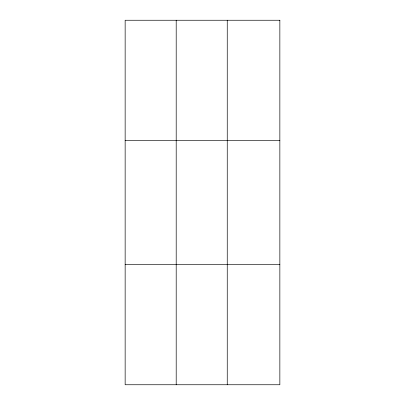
<?xml version="1.0" encoding="UTF-8"?>
<svg xmlns="http://www.w3.org/2000/svg" width="405" height="405" viewBox="0 0 405 405"><rect width="100%" height="100%" fill="white"/><g stroke="black" fill="none" stroke-linecap="round" stroke-linejoin="round"><path stroke-width="0.61" d="M176.2 384.75L176.2 20.25M227.251 384.75L227.251 20.25M125.15 140.535L279.85 140.535M125.15 264.465L279.85 264.465M279.85 20.25L279.85 384.75L125.15 384.75L125.15 20.25L279.85 20.25"/></g></svg>
